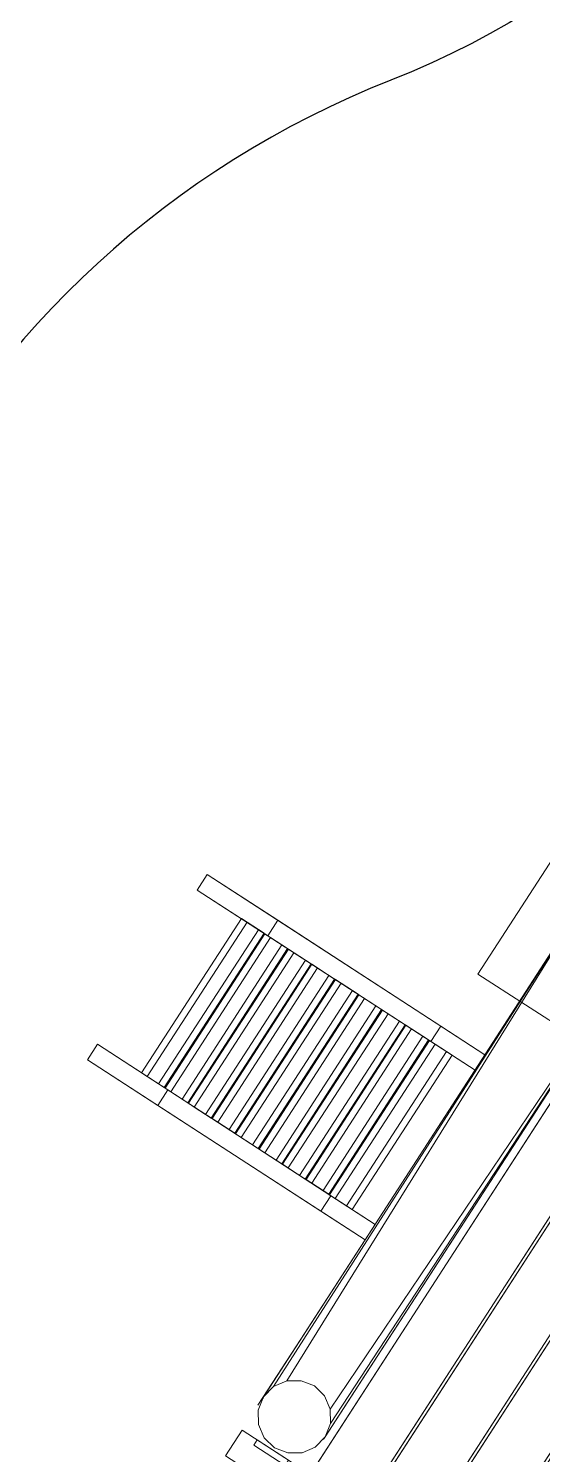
# Model space of a CAD drawing. Header units: inches. Extents: x -1 to 125, y -2 to 87.
# Drawn here: x 62.414 to 63.22, y 37.264 to 39.497 of the extents above; entities that cross this region are included whole.
import ezdxf

# ---------------------------------------------------------------- set-up
doc = ezdxf.new("R2010")
doc.units = ezdxf.units.IN
doc.header["$MEASUREMENT"] = 0
doc.layers.add('01 juegos infantiles', color=32, linetype='Continuous', lineweight=5)
doc.layers.add('Standard', color=7, linetype='Continuous', lineweight=0)

# ---------------------------------------------------------------- blocks, each defined once
blk = doc.blocks.new('A$C56F7531D')
at = {"layer": '01 juegos infantiles', "color": 1, "linetype": 'Continuous'}
for p, q in [((0.441, 0.8488, 1.023), (0.441, 2.1927, 1.023)), ((1.6535, 0.8488, 1.023), (0.441, 0.8488, 1.023))]:
    blk.add_line(p, q, dxfattribs=at)
at = {"layer": '01 juegos infantiles', "color": 1}
blk.add_line((0.5188, 0.2589, -1.7353), (0.5187, 0.0943, -1.7353), dxfattribs=at)
at = {"layer": '01 juegos infantiles', "color": 32, "linetype": 'ByBlock'}
for points in [[(0.6465, 0.0015, -2.1974), (0.7425, 0.0015, -2.1974), (0.7425, 2.094, -2.1974), (0.6465, 2.094, -2.1974)], [(0.6465, 2.094, -2.1571), (0.6465, 0.0015, -2.1571), (0.6465, 0.0015, -2.1974), (0.6465, 2.094, -2.1974)], [(0.6465, 0.0015, -2.1571), (0.6465, 2.094, -2.1571), (0.7425, 2.094, -2.1571), (0.7425, 0.0015, -2.1571)], [(0.7425, 0.0015, -2.1974), (0.7425, 0.0015, -2.1571), (0.7425, 2.094, -2.1571), (0.7425, 2.094, -2.1974)], [(0.7473, 0.0015, -2.1974), (0.8433, 0.0015, -2.1974), (0.8433, 2.094, -2.1974), (0.7473, 2.094, -2.1974)], [(0.7473, 2.094, -2.1571), (0.7473, 0.0015, -2.1571), (0.7473, 0.0015, -2.1974), (0.7473, 2.094, -2.1974)], [(0.7473, 0.0015, -2.1571), (0.7473, 2.094, -2.1571), (0.8433, 2.094, -2.1571), (0.8433, 0.0015, -2.1571)], [(0.8433, 0.0015, -2.1974), (0.8433, 0.0015, -2.1571), (0.8433, 2.094, -2.1571), (0.8433, 2.094, -2.1974)], [(0.8481, 0.0015, -2.1974), (0.9441, 0.0015, -2.1974), (0.9441, 2.094, -2.1974), (0.8481, 2.094, -2.1974)], [(0.8481, 2.094, -2.1571), (0.8481, 0.0015, -2.1571), (0.8481, 0.0015, -2.1974), (0.8481, 2.094, -2.1974)], [(0.8481, 0.0015, -2.1571), (0.8481, 2.094, -2.1571), (0.9441, 2.094, -2.1571), (0.9441, 0.0015, -2.1571)], [(0.9441, 0.0015, -2.1974), (0.9441, 0.0015, -2.1571), (0.9441, 2.094, -2.1571), (0.9441, 2.094, -2.1974)], [(0.9489, 0.0015, -2.1974), (1.0449, 0.0015, -2.1974), (1.0449, 2.094, -2.1974), (0.9489, 2.094, -2.1974)], [(0.9489, 2.094, -2.1571), (0.9489, 0.0015, -2.1571), (0.9489, 0.0015, -2.1974), (0.9489, 2.094, -2.1974)], [(0.9489, 0.0015, -2.1571), (0.9489, 2.094, -2.1571), (1.0449, 2.094, -2.1571), (1.0449, 0.0015, -2.1571)], [(1.0449, 0.0015, -2.1974), (1.0449, 0.0015, -2.1571), (1.0449, 2.094, -2.1571), (1.0449, 2.094, -2.1974)], [(1.0497, 0.0015, -2.1974), (1.1457, 0.0015, -2.1974), (1.1457, 2.094, -2.1974), (1.0497, 2.094, -2.1974)], [(1.0497, 2.094, -2.1571), (1.0497, 0.0015, -2.1571), (1.0497, 0.0015, -2.1974), (1.0497, 2.094, -2.1974)], [(1.0497, 0.0015, -2.1571), (1.0497, 2.094, -2.1571), (1.1457, 2.094, -2.1571), (1.1457, 0.0015, -2.1571)], [(0.6465, 0.0005, -1.2375), (0.7425, 0.0005, -1.2375), (0.7425, 1.1524, -1.2375), (0.6465, 1.1524, -1.2375)], [(0.6465, 1.1524, -1.2375), (0.6465, 1.1524, -1.1972), (0.6465, 0.0005, -1.1972), (0.6465, 0.0005, -1.2375)], [(0.6465, 0.0005, -1.1972), (0.6465, 1.1524, -1.1972), (0.7425, 1.1524, -1.1972), (0.7425, 0.0005, -1.1972)], [(0.7425, 0.0005, -1.2375), (0.7425, 0.0005, -1.1972), (0.7425, 1.1524, -1.1972), (0.7425, 1.1524, -1.2375)], [(0.7473, 0.0005, -1.2375), (0.8433, 0.0005, -1.2375), (0.8433, 1.1524, -1.2375), (0.7473, 1.1524, -1.2375)], [(0.7473, 1.1524, -1.2375), (0.7473, 1.1524, -1.1972), (0.7473, 0.0005, -1.1972), (0.7473, 0.0005, -1.2375)], [(0.7473, 0.0005, -1.1972), (0.7473, 1.1524, -1.1972), (0.8433, 1.1524, -1.1972), (0.8433, 0.0005, -1.1972)], [(0.8433, 0.0005, -1.2375), (0.8433, 0.0005, -1.1972), (0.8433, 1.1524, -1.1972), (0.8433, 1.1524, -1.2375)], [(0.8481, 0.0005, -1.2375), (0.9441, 0.0005, -1.2375), (0.9441, 1.1524, -1.2375), (0.8481, 1.1524, -1.2375)], [(0.8481, 1.1524, -1.2375), (0.8481, 1.1524, -1.1972), (0.8481, 0.0005, -1.1972), (0.8481, 0.0005, -1.2375)], [(0.8481, 0.0005, -1.1972), (0.8481, 1.1524, -1.1972), (0.9441, 1.1524, -1.1972), (0.9441, 0.0005, -1.1972)], [(0.9441, 0.0005, -1.2375), (0.9441, 0.0005, -1.1972), (0.9441, 1.1524, -1.1972), (0.9441, 1.1524, -1.2375)], [(0.9489, 0.0005, -1.2375), (1.0449, 0.0005, -1.2375), (1.0449, 1.1524, -1.2375), (0.9489, 1.1524, -1.2375)], [(0.9489, 1.1524, -1.2375), (0.9489, 1.1524, -1.1972), (0.9489, 0.0005, -1.1972), (0.9489, 0.0005, -1.2375)], [(0.9489, 0.0005, -1.1972), (0.9489, 1.1524, -1.1972), (1.0449, 1.1524, -1.1972), (1.0449, 0.0005, -1.1972)], [(1.0449, 0.0005, -1.2375), (1.0449, 0.0005, -1.1972), (1.0449, 1.1524, -1.1972), (1.0449, 1.1524, -1.2375)], [(1.0497, 0.0005, -1.2375), (1.1457, 0.0005, -1.2375), (1.1457, 1.1524, -1.2375), (1.0497, 1.1524, -1.2375)], [(1.0497, 1.1524, -1.2375), (1.0497, 1.1524, -1.1972), (1.0497, 0.0005, -1.1972), (1.0497, 0.0005, -1.2375)], [(1.0497, 0.0005, -1.1972), (1.0497, 1.1524, -1.1972), (1.1457, 1.1524, -1.1972), (1.1457, 0.0005, -1.1972)], [(0.5545, 0.1632, -1.2375), (0.5358, 0.1507, -1.2375), (0.5358, 0.1507, -1.1972), (0.5545, 0.1632, -1.1972)], [(0.5765, 0.1676, -1.2375), (0.5545, 0.1632, -1.2375), (0.5545, 0.1632, -1.1972), (0.5765, 0.1676, -1.1972)], [(0.5985, 0.1632, -1.2375), (0.5765, 0.1676, -1.2375), (0.5765, 0.1676, -1.1972), (0.5985, 0.1632, -1.1972)], [(0.6172, 0.1507, -1.2375), (0.5985, 0.1632, -1.2375), (0.5985, 0.1632, -1.1972), (0.6172, 0.1507, -1.1972)], [(0.5358, 0.1507, -1.2375), (0.5233, 0.132, -1.2375), (0.5233, 0.132, -1.1972), (0.5358, 0.1507, -1.1972)], [(0.6297, 0.132, -1.2375), (0.6172, 0.1507, -1.2375), (0.6172, 0.1507, -1.1972), (0.6297, 0.132, -1.1972)], [(0.5233, 0.132, -1.2375), (0.5189, 0.11, -1.2375), (0.5189, 0.11, -1.1972), (0.5233, 0.132, -1.1972)], [(0.6341, 0.11, -1.2375), (0.6297, 0.132, -1.2375), (0.6297, 0.132, -1.1972), (0.6341, 0.11, -1.1972)], [(0.5189, 0.1061, -1.2375), (0.5193, 0.108, -1.2375), (0.5189, 0.11, -1.2375)], [(0.5189, 0.1061, -1.1972), (0.5189, 0.11, -1.1972), (0.5193, 0.108, -1.1972)], [(0.5189, 0.11, -1.2375), (0.5193, 0.108, -1.2375), (0.5193, 0.108, -1.1972), (0.5189, 0.11, -1.1972)], [(0.5189, 0.1061, -1.1972), (0.5193, 0.108, -1.1972), (0.5193, 0.108, -1.2375), (0.5189, 0.1061, -1.2375)], [(0.6341, 0.1056, -1.2375), (0.6341, 0.11, -1.2375), (0.6336, 0.1075, -1.2375), (0.634, 0.1056, -1.2375)], [(0.634, 0.1056, -1.1972), (0.6336, 0.1075, -1.1972), (0.6341, 0.11, -1.1972), (0.6341, 0.1056, -1.1972)], [(0.6341, 0.11, -1.1972), (0.6336, 0.1075, -1.1972), (0.6336, 0.1075, -1.2375), (0.6341, 0.11, -1.2375)], [(0.634, 0.1056, -1.2375), (0.6336, 0.1075, -1.2375), (0.6336, 0.1075, -1.1972), (0.634, 0.1056, -1.1972)], [(0.634, 0.1056, -1.1972), (0.6341, 0.1056, -1.1972), (0.6341, 0.1056, -1.2375), (0.634, 0.1056, -1.2375)], [(0.5193, 0, -2.2934), (1.5752, 0, -2.2934), (1.5752, 0.048, -2.2934), (0.5193, 0.048, -2.2934)], [(1.5752, 0.048, -2.2934), (1.5752, 0.048, -2.1974), (0.5193, 0.048, -2.1974), (0.5193, 0.048, -2.2934)], [(0.5193, 0.048, -2.2934), (0.5193, 0.048, -2.1974), (0.5193, 0, -2.1974), (0.5193, 0, -2.2934)], [(0.5193, 0, -2.1974), (0.5193, 0.048, -2.1974), (1.5752, 0.048, -2.1974), (1.5752, 0, -2.1974)], [(0.5193, 0, -1.3335), (1.5752, 0, -1.3335), (1.5752, 0.048, -1.3335), (0.5193, 0.048, -1.3335)], [(1.5752, 0.048, -1.3335), (1.5752, 0.048, -1.2375), (0.5193, 0.048, -1.2375), (0.5193, 0.048, -1.3335)], [(0.5193, 0.048, -1.3335), (0.5193, 0.048, -1.2375), (0.5193, 0, -1.2375), (0.5193, 0, -1.3335)], [(0.5193, 0, -1.2375), (0.5193, 0.048, -1.2375), (1.5752, 0.048, -1.2375), (1.5752, 0, -1.2375)]]:
    blk.add_3dface(points, dxfattribs=at)
at = {"layer": '01 juegos infantiles', "color": 1, "linetype": 'ByBlock'}
for points, invisible_edges in [([(0.5189, 0.11, -2.1571), (0.6341, 1.0472, -2.1571), (0.5233, 0.132, -2.1571)], 3), ([(0.5232, 1.0252, -2.1974), (0.5189, 1.0467, -2.1974), (0.6341, 0.11, -2.1974)], 14), ([(0.6341, 0.11, -2.1974), (0.5189, 1.0467, -2.1974), (0.6297, 0.132, -2.1974)], 3), ([(0.6297, 0.132, -2.1974), (0.5189, 1.0467, -2.1974), (0.6172, 0.1507, -2.1974)], 3), ([(0.6172, 0.1507, -2.1974), (0.5189, 1.0467, -2.1974), (0.5985, 0.1632, -2.1974)], 3), ([(0.5985, 0.1632, -2.1974), (0.5189, 1.0467, -2.1974), (0.5765, 0.1676, -2.1974)], 3), ([(0.5765, 0.1676, -2.1974), (0.5189, 1.0467, -2.1974), (0.5545, 0.1632, -2.1974)], 3), ([(0.5545, 0.1632, -2.1974), (0.5189, 1.0467, -2.1974), (0.5358, 0.1507, -2.1974)], 3), ([(0.5189, 1.0467, -2.1974), (0.5233, 0.132, -2.1974), (0.5189, 0.11, -2.1974)], 1), ([(0.5233, 0.132, -2.1974), (0.5189, 1.0467, -2.1974), (0.5358, 0.1507, -2.1974)], 3), ([(0.5189, 1.0467, -2.1571), (0.5232, 1.0252, -2.1571), (0.5189, 0.11, -2.1571)], 2), ([(0.5233, 0.132, -2.1571), (0.6341, 1.0472, -2.1571), (0.5358, 0.1507, -2.1571)], 3), ([(0.5358, 0.1507, -2.1571), (0.6341, 1.0472, -2.1571), (0.5545, 0.1632, -2.1571)], 3), ([(0.5545, 0.1632, -2.1571), (0.6341, 1.0472, -2.1571), (0.5765, 0.1676, -2.1571)], 3), ([(0.5765, 0.1676, -2.1571), (0.6341, 1.0472, -2.1571), (0.5985, 0.1632, -2.1571)], 3), ([(0.5985, 0.1632, -2.1571), (0.6341, 1.0472, -2.1571), (0.6172, 0.1507, -2.1571)], 3), ([(0.6297, 0.132, -2.1571), (0.6341, 1.0472, -2.1571), (0.6172, 0.1507, -2.1571)], 3), ([(0.6341, 1.0472, -2.1974), (0.6296, 1.0252, -2.1974), (0.6341, 0.11, -2.1974)], 3), ([(0.6341, 1.0472, -2.1571), (0.6297, 0.132, -2.1571), (0.6341, 0.11, -2.1571)], 1), ([(0.5232, 1.0252, -2.1571), (0.5357, 1.0065, -2.1571), (0.5189, 0.11, -2.1571)], 14), ([(0.6171, 1.0065, -2.1571), (0.6296, 1.0252, -2.1571), (0.5189, 0.11, -2.1571)], 14), ([(0.5357, 1.0065, -2.1571), (0.5544, 0.994, -2.1571), (0.5189, 0.11, -2.1571)], 14), ([(0.5984, 0.994, -2.1571), (0.6171, 1.0065, -2.1571), (0.5189, 0.11, -2.1571)], 14), ([(0.5357, 1.0065, -2.1974), (0.5232, 1.0252, -2.1974), (0.6341, 0.11, -2.1974)], 14), ([(0.5544, 0.994, -2.1974), (0.5357, 1.0065, -2.1974), (0.6341, 0.11, -2.1974)], 14), ([(0.6171, 1.0065, -2.1974), (0.5984, 0.994, -2.1974), (0.6341, 0.11, -2.1974)], 14), ([(0.6296, 1.0252, -2.1974), (0.6171, 1.0065, -2.1974), (0.6341, 0.11, -2.1974)], 14), ([(0.5544, 0.994, -2.1571), (0.5764, 0.9896, -2.1571), (0.5189, 0.11, -2.1571)], 14), ([(0.5764, 0.9896, -2.1571), (0.5984, 0.994, -2.1571), (0.5189, 0.11, -2.1571)], 14), ([(0.5764, 0.9896, -2.1974), (0.5544, 0.994, -2.1974), (0.6341, 0.11, -2.1974)], 14), ([(0.5984, 0.994, -2.1974), (0.5764, 0.9896, -2.1974), (0.6341, 0.11, -2.1974)], 14)]:
    blk.add_3dface(points, dxfattribs=dict(at, invisible_edges=invisible_edges))
for points in [[(0.5189, 0.107, -2.1571), (0.5189, 0.107, -2.1974), (0.5189, 1.0467, -2.1974), (0.5189, 1.0467, -2.1571)], [(0.6341, 0.1065, -2.1571), (0.6341, 1.0472, -2.1571), (0.6341, 1.0472, -2.1974), (0.6341, 0.1065, -2.1974)], [(0.5545, 0.1632, -2.1974), (0.5358, 0.1507, -2.1974), (0.5358, 0.1507, -2.1571), (0.5545, 0.1632, -2.1571)], [(0.5765, 0.1676, -2.1974), (0.5545, 0.1632, -2.1974), (0.5545, 0.1632, -2.1571), (0.5765, 0.1676, -2.1571)], [(0.5985, 0.1632, -2.1974), (0.5765, 0.1676, -2.1974), (0.5765, 0.1676, -2.1571), (0.5985, 0.1632, -2.1571)], [(0.6172, 0.1507, -2.1974), (0.5985, 0.1632, -2.1974), (0.5985, 0.1632, -2.1571), (0.6172, 0.1507, -2.1571)], [(0.5358, 0.1507, -2.1974), (0.5233, 0.132, -2.1974), (0.5233, 0.132, -2.1571), (0.5358, 0.1507, -2.1571)], [(0.6297, 0.132, -2.1974), (0.6172, 0.1507, -2.1974), (0.6172, 0.1507, -2.1571), (0.6297, 0.132, -2.1571)], [(0.5233, 0.132, -2.1974), (0.5189, 0.11, -2.1974), (0.5189, 0.11, -2.1571), (0.5233, 0.132, -2.1571)], [(0.6341, 0.11, -2.1974), (0.6297, 0.132, -2.1974), (0.6297, 0.132, -2.1571), (0.6341, 0.11, -2.1571)], [(0.5189, 0.107, -2.1974), (0.5192, 0.1085, -2.1974), (0.5189, 0.11, -2.1974)], [(0.5189, 0.107, -2.1571), (0.5189, 0.11, -2.1571), (0.5192, 0.1085, -2.1571)], [(0.5189, 0.11, -2.1974), (0.5192, 0.1085, -2.1974), (0.5192, 0.1085, -2.1571), (0.5189, 0.11, -2.1571)], [(0.5189, 0.107, -2.1571), (0.5192, 0.1085, -2.1571), (0.5192, 0.1085, -2.1974), (0.5189, 0.107, -2.1974)], [(0.6341, 0.1065, -2.1974), (0.6341, 0.11, -2.1974), (0.6337, 0.108, -2.1974), (0.634, 0.1065, -2.1974)], [(0.634, 0.1065, -2.1571), (0.6337, 0.108, -2.1571), (0.6341, 0.11, -2.1571), (0.6341, 0.1065, -2.1571)], [(0.6341, 0.11, -2.1571), (0.6337, 0.108, -2.1571), (0.6337, 0.108, -2.1974), (0.6341, 0.11, -2.1974)], [(0.634, 0.1065, -2.1974), (0.6337, 0.108, -2.1974), (0.6337, 0.108, -2.1571), (0.634, 0.1065, -2.1571)], [(0.6341, 0.1065, -2.1974), (0.634, 0.1065, -2.1974), (0.634, 0.1065, -2.1571), (0.6341, 0.1065, -2.1571)]]:
    blk.add_3dface(points, dxfattribs=at)
at = {"layer": '01 juegos infantiles', "color": 32, "linetype": 'ByBlock'}
for points, invisible_edges in [([(0.5189, 0.11, -1.1972), (0.6341, 1.0463, -1.1972), (0.5233, 0.132, -1.1972)], 3), ([(0.5232, 1.0242, -1.2375), (0.5189, 1.0458, -1.2375), (0.6341, 0.11, -1.2375)], 14), ([(0.6341, 0.11, -1.2375), (0.5189, 1.0458, -1.2375), (0.6297, 0.132, -1.2375)], 3), ([(0.6297, 0.132, -1.2375), (0.5189, 1.0458, -1.2375), (0.6172, 0.1507, -1.2375)], 3), ([(0.6172, 0.1507, -1.2375), (0.5189, 1.0458, -1.2375), (0.5985, 0.1632, -1.2375)], 3), ([(0.5985, 0.1632, -1.2375), (0.5189, 1.0458, -1.2375), (0.5765, 0.1676, -1.2375)], 3), ([(0.5765, 0.1676, -1.2375), (0.5189, 1.0458, -1.2375), (0.5545, 0.1632, -1.2375)], 3), ([(0.5545, 0.1632, -1.2375), (0.5189, 1.0458, -1.2375), (0.5358, 0.1507, -1.2375)], 3), ([(0.5189, 0.11, -1.2375), (0.5233, 0.132, -1.2375), (0.5189, 1.0458, -1.2375)], 12), ([(0.5358, 0.1507, -1.2375), (0.5189, 1.0458, -1.2375), (0.5233, 0.132, -1.2375)], 14), ([(0.5189, 1.0458, -1.2375), (0.5189, 1.0458, -1.1972), (0.5189, 0.11, -1.2375)], 2), ([(0.5189, 1.0458, -1.1972), (0.5232, 1.0242, -1.1972), (0.5189, 0.11, -1.1972)], 2), ([(0.5233, 0.132, -1.1972), (0.6341, 1.0463, -1.1972), (0.5358, 0.1507, -1.1972)], 3), ([(0.5358, 0.1507, -1.1972), (0.6341, 1.0463, -1.1972), (0.5545, 0.1632, -1.1972)], 3), ([(0.5545, 0.1632, -1.1972), (0.6341, 1.0463, -1.1972), (0.5765, 0.1676, -1.1972)], 3), ([(0.5765, 0.1676, -1.1972), (0.6341, 1.0463, -1.1972), (0.5985, 0.1632, -1.1972)], 3), ([(0.5985, 0.1632, -1.1972), (0.6341, 1.0463, -1.1972), (0.6172, 0.1507, -1.1972)], 3), ([(0.6172, 0.1507, -1.1972), (0.6341, 1.0463, -1.1972), (0.6297, 0.132, -1.1972)], 14), ([(0.6341, 1.0463, -1.2375), (0.6296, 1.0242, -1.2375), (0.6341, 0.11, -1.2375)], 3), ([(0.6341, 0.11, -1.1972), (0.6297, 0.132, -1.1972), (0.6341, 1.0463, -1.1972)], 12), ([(0.6341, 1.0463, -1.2375), (0.6341, 0.11, -1.2375), (0.6341, 1.0463, -1.1972)], 2), ([(0.6341, 0.1056, -1.2375), (0.6341, 0.1056, -1.1972), (0.6341, 1.0463, -1.1972)], 14), ([(0.6341, 1.0463, -1.1972), (0.6341, 0.11, -1.2375), (0.6341, 0.1056, -1.2375)], 13), ([(0.5232, 1.0242, -1.1972), (0.5357, 1.0056, -1.1972), (0.5189, 0.11, -1.1972)], 14), ([(0.6171, 1.0056, -1.1972), (0.6296, 1.0242, -1.1972), (0.5189, 0.11, -1.1972)], 14), ([(0.5357, 1.0056, -1.1972), (0.5544, 0.9931, -1.1972), (0.5189, 0.11, -1.1972)], 14), ([(0.5984, 0.9931, -1.1972), (0.6171, 1.0056, -1.1972), (0.5189, 0.11, -1.1972)], 14), ([(0.5357, 1.0056, -1.2375), (0.5232, 1.0242, -1.2375), (0.6341, 0.11, -1.2375)], 14), ([(0.5544, 0.9931, -1.2375), (0.5357, 1.0056, -1.2375), (0.6341, 0.11, -1.2375)], 14), ([(0.6171, 1.0056, -1.2375), (0.5984, 0.9931, -1.2375), (0.6341, 0.11, -1.2375)], 14), ([(0.6296, 1.0242, -1.2375), (0.6171, 1.0056, -1.2375), (0.6341, 0.11, -1.2375)], 14), ([(0.5544, 0.9931, -1.1972), (0.5764, 0.9887, -1.1972), (0.5189, 0.11, -1.1972)], 14), ([(0.5764, 0.9887, -1.1972), (0.5984, 0.9931, -1.1972), (0.5189, 0.11, -1.1972)], 14), ([(0.5764, 0.9887, -1.2375), (0.5544, 0.9931, -1.2375), (0.6341, 0.11, -1.2375)], 14), ([(0.5984, 0.9931, -1.2375), (0.5764, 0.9887, -1.2375), (0.6341, 0.11, -1.2375)], 14), ([(0.5189, 0.1061, -1.1972), (0.5189, 0.1061, -1.2375), (0.5189, 0.11, -1.2375)], 12)]:
    blk.add_3dface(points, dxfattribs=dict(at, invisible_edges=invisible_edges))
at = {"layer": '01 juegos infantiles', "color": 22, "linetype": 'ByBlock'}
for points in [[(0.4363, 0.7199, -1.1972), (0, 0.7199, -2.3971), (0, 0.7487, -2.3971), (0.4363, 0.7487, -1.1972)], [(0.1316, 0.7199, -2.3971), (0.1316, 0.7487, -2.3971), (0, 0.7487, -2.3971), (0, 0.7199, -2.3971)], [(0.5189, 0.7487, -1.3353), (0.1316, 0.7487, -2.3971), (0.1316, 0.7199, -2.3971), (0.5189, 0.7199, -1.3353)], [(0.5189, 0.7487, -1.1972), (0.5189, 0.7199, -1.1972), (0.4363, 0.7199, -1.1972), (0.4363, 0.7487, -1.1972)], [(0.5189, 0.7487, -1.3353), (0.5189, 0.7199, -1.3353), (0.5189, 0.7199, -1.1972), (0.5189, 0.7487, -1.1972)], [(0.0825, 0.432, -2.3049), (0.1143, 0.432, -2.3145), (0.1143, 0.7199, -2.3145), (0.0825, 0.7199, -2.3049)], [(0.1143, 0.7199, -2.3145), (0.1248, 0.7199, -2.2855), (0.093, 0.7199, -2.2759), (0.0825, 0.7199, -2.3049)], [(0.0825, 0.7199, -2.3049), (0.093, 0.7199, -2.2759), (0.093, 0.432, -2.2759), (0.0825, 0.432, -2.3049)], [(0.093, 0.432, -2.2759), (0.093, 0.7199, -2.2759), (0.1248, 0.7199, -2.2855), (0.1249, 0.432, -2.2855)], [(0.1143, 0.432, -2.3145), (0.1249, 0.432, -2.2855), (0.1248, 0.7199, -2.2855), (0.1143, 0.7199, -2.3145)], [(0.1264, 0.432, -2.184), (0.1583, 0.432, -2.1936), (0.1582, 0.7199, -2.1936), (0.1264, 0.7199, -2.184)], [(0.1582, 0.7199, -2.1936), (0.1687, 0.7199, -2.1646), (0.1369, 0.7199, -2.155), (0.1264, 0.7199, -2.184)], [(0.1264, 0.7199, -2.184), (0.1369, 0.7199, -2.155), (0.137, 0.432, -2.155), (0.1264, 0.432, -2.184)], [(0.137, 0.432, -2.155), (0.1369, 0.7199, -2.155), (0.1687, 0.7199, -2.1646), (0.1688, 0.432, -2.1646)], [(0.1583, 0.432, -2.1936), (0.1688, 0.432, -2.1646), (0.1687, 0.7199, -2.1646), (0.1582, 0.7199, -2.1936)], [(0.1702, 0.432, -2.0631), (0.202, 0.432, -2.0727), (0.202, 0.7199, -2.0727), (0.1702, 0.7199, -2.0631)], [(0.202, 0.7199, -2.0727), (0.2125, 0.7199, -2.0437), (0.1807, 0.7199, -2.0341), (0.1702, 0.7199, -2.0631)], [(0.1702, 0.7199, -2.0631), (0.1807, 0.7199, -2.0341), (0.1808, 0.432, -2.0341), (0.1702, 0.432, -2.0631)], [(0.1808, 0.432, -2.0341), (0.1807, 0.7199, -2.0341), (0.2125, 0.7199, -2.0437), (0.2126, 0.432, -2.0437)], [(0.202, 0.432, -2.0727), (0.2126, 0.432, -2.0437), (0.2125, 0.7199, -2.0437), (0.202, 0.7199, -2.0727)], [(0.2142, 0.432, -1.9422), (0.246, 0.432, -1.9518), (0.246, 0.7199, -1.9518), (0.2141, 0.7199, -1.9422)], [(0.246, 0.7199, -1.9518), (0.2565, 0.7199, -1.9228), (0.2247, 0.7199, -1.9132), (0.2141, 0.7199, -1.9422)], [(0.2141, 0.7199, -1.9422), (0.2247, 0.7199, -1.9132), (0.2247, 0.432, -1.9132), (0.2142, 0.432, -1.9422)], [(0.2247, 0.432, -1.9132), (0.2247, 0.7199, -1.9132), (0.2565, 0.7199, -1.9228), (0.2565, 0.432, -1.9228)], [(0.246, 0.432, -1.9518), (0.2565, 0.432, -1.9228), (0.2565, 0.7199, -1.9228), (0.246, 0.7199, -1.9518)], [(0.2581, 0.432, -1.8213), (0.2899, 0.432, -1.8309), (0.2899, 0.7199, -1.8309), (0.2581, 0.7199, -1.8213)], [(0.2899, 0.7199, -1.8309), (0.3004, 0.7199, -1.8019), (0.2686, 0.7199, -1.7923), (0.2581, 0.7199, -1.8213)], [(0.2581, 0.7199, -1.8213), (0.2686, 0.7199, -1.7923), (0.2686, 0.432, -1.7923), (0.2581, 0.432, -1.8213)], [(0.2686, 0.432, -1.7923), (0.2686, 0.7199, -1.7923), (0.3004, 0.7199, -1.8019), (0.3005, 0.432, -1.8019)], [(0.2899, 0.432, -1.8309), (0.3005, 0.432, -1.8019), (0.3004, 0.7199, -1.8019), (0.2899, 0.7199, -1.8309)], [(0.302, 0.432, -1.7004), (0.3338, 0.432, -1.71), (0.3338, 0.7199, -1.71), (0.3019, 0.7199, -1.7004)], [(0.3338, 0.7199, -1.71), (0.3443, 0.7199, -1.681), (0.3125, 0.7199, -1.6714), (0.3019, 0.7199, -1.7004)], [(0.3019, 0.7199, -1.7004), (0.3125, 0.7199, -1.6714), (0.3125, 0.432, -1.6714), (0.302, 0.432, -1.7004)], [(0.3125, 0.432, -1.6714), (0.3125, 0.7199, -1.6714), (0.3443, 0.7199, -1.681), (0.3443, 0.432, -1.681)], [(0.3338, 0.432, -1.71), (0.3443, 0.432, -1.681), (0.3443, 0.7199, -1.681), (0.3338, 0.7199, -1.71)], [(0.3459, 0.432, -1.5795), (0.3777, 0.432, -1.5891), (0.3777, 0.7199, -1.5891), (0.3459, 0.7199, -1.5795)], [(0.3777, 0.7199, -1.5891), (0.3882, 0.7199, -1.5601), (0.3564, 0.7199, -1.5505), (0.3459, 0.7199, -1.5795)], [(0.3459, 0.7199, -1.5795), (0.3564, 0.7199, -1.5505), (0.3564, 0.432, -1.5505), (0.3459, 0.432, -1.5795)], [(0.3564, 0.432, -1.5505), (0.3564, 0.7199, -1.5505), (0.3882, 0.7199, -1.5601), (0.3883, 0.432, -1.5601)], [(0.3777, 0.432, -1.5891), (0.3883, 0.432, -1.5601), (0.3882, 0.7199, -1.5601), (0.3777, 0.7199, -1.5891)], [(0.3898, 0.432, -1.4586), (0.4216, 0.432, -1.4682), (0.4216, 0.7199, -1.4682), (0.3897, 0.7199, -1.4586)], [(0.4216, 0.7199, -1.4682), (0.4321, 0.7199, -1.4391), (0.4003, 0.7199, -1.4295), (0.3897, 0.7199, -1.4586)], [(0.3897, 0.7199, -1.4586), (0.4003, 0.7199, -1.4295), (0.4003, 0.432, -1.4296), (0.3898, 0.432, -1.4586)], [(0.4003, 0.432, -1.4296), (0.4003, 0.7199, -1.4295), (0.4321, 0.7199, -1.4391), (0.4321, 0.432, -1.4392)], [(0.4216, 0.432, -1.4682), (0.4321, 0.432, -1.4392), (0.4321, 0.7199, -1.4391), (0.4216, 0.7199, -1.4682)], [(0.4337, 0.432, -1.3377), (0.4655, 0.432, -1.3473), (0.4655, 0.7199, -1.3473), (0.4337, 0.7199, -1.3377)], [(0.4655, 0.7199, -1.3473), (0.476, 0.7199, -1.3182), (0.4442, 0.7199, -1.3086), (0.4337, 0.7199, -1.3377)], [(0.4337, 0.7199, -1.3377), (0.4442, 0.7199, -1.3086), (0.4442, 0.432, -1.3086), (0.4337, 0.432, -1.3377)], [(0.4442, 0.432, -1.3086), (0.4442, 0.7199, -1.3086), (0.476, 0.7199, -1.3182), (0.4761, 0.432, -1.3183)], [(0.4655, 0.432, -1.3473), (0.4761, 0.432, -1.3183), (0.476, 0.7199, -1.3182), (0.4655, 0.7199, -1.3473)], [(0.4363, 0.4032, -1.1972), (0, 0.4032, -2.3971), (0, 0.4319, -2.3971), (0.4363, 0.4319, -1.1972)], [(0.1316, 0.4032, -2.3971), (0.1316, 0.4319, -2.3971), (0, 0.4319, -2.3971), (0, 0.4032, -2.3971)], [(0.0825, 0.432, -2.3049), (0.093, 0.432, -2.2759), (0.1249, 0.432, -2.2855), (0.1143, 0.432, -2.3145)], [(0.1264, 0.432, -2.184), (0.137, 0.432, -2.155), (0.1688, 0.432, -2.1646), (0.1583, 0.432, -2.1936)], [(0.5189, 0.4319, -1.3353), (0.1316, 0.4319, -2.3971), (0.1316, 0.4032, -2.3971), (0.5189, 0.4032, -1.3353)], [(0.1702, 0.432, -2.0631), (0.1808, 0.432, -2.0341), (0.2126, 0.432, -2.0437), (0.202, 0.432, -2.0727)], [(0.2142, 0.432, -1.9422), (0.2247, 0.432, -1.9132), (0.2565, 0.432, -1.9228), (0.246, 0.432, -1.9518)], [(0.2581, 0.432, -1.8213), (0.2686, 0.432, -1.7923), (0.3005, 0.432, -1.8019), (0.2899, 0.432, -1.8309)], [(0.302, 0.432, -1.7004), (0.3125, 0.432, -1.6714), (0.3443, 0.432, -1.681), (0.3338, 0.432, -1.71)], [(0.3459, 0.432, -1.5795), (0.3564, 0.432, -1.5505), (0.3883, 0.432, -1.5601), (0.3777, 0.432, -1.5891)], [(0.3898, 0.432, -1.4586), (0.4003, 0.432, -1.4296), (0.4321, 0.432, -1.4392), (0.4216, 0.432, -1.4682)], [(0.4337, 0.432, -1.3377), (0.4442, 0.432, -1.3086), (0.4761, 0.432, -1.3183), (0.4655, 0.432, -1.3473)], [(0.5189, 0.4319, -1.1972), (0.5189, 0.4032, -1.1972), (0.4363, 0.4032, -1.1972), (0.4363, 0.4319, -1.1972)], [(0.5189, 0.4319, -1.3353), (0.5189, 0.4032, -1.3353), (0.5189, 0.4032, -1.1972), (0.5189, 0.4319, -1.1972)], [(0.5545, 0.1632, -2.3971), (0.5545, 0.1632, -0.5264), (0.5358, 0.1507, -0.5264), (0.5358, 0.1507, -2.3971)], [(0.5765, 0.1676, -2.3971), (0.5765, 0.1676, -0.5264), (0.5545, 0.1632, -0.5264), (0.5545, 0.1632, -2.3971)], [(0.5985, 0.1632, -2.3971), (0.5985, 0.1632, -0.5264), (0.5765, 0.1676, -0.5264), (0.5765, 0.1676, -2.3971)], [(0.6172, 0.1507, -2.3971), (0.6172, 0.1507, -0.5264), (0.5985, 0.1632, -0.5264), (0.5985, 0.1632, -2.3971)], [(0.5358, 0.1507, -2.3971), (0.5358, 0.1507, -0.5264), (0.5233, 0.132, -0.5264), (0.5233, 0.132, -2.3971)], [(0.6297, 0.132, -2.3971), (0.6297, 0.132, -0.5264), (0.6172, 0.1507, -0.5264), (0.6172, 0.1507, -2.3971)], [(0.5233, 0.132, -2.3971), (0.5233, 0.132, -0.5264), (0.5189, 0.11, -0.5264), (0.5189, 0.11, -2.3971)], [(0.6341, 0.11, -2.3971), (0.6341, 0.11, -0.5264), (0.6297, 0.132, -0.5264), (0.6297, 0.132, -2.3971)], [(0.5189, 0.11, -2.3971), (0.5189, 0.11, -0.5264), (0.5233, 0.088, -0.5264), (0.5233, 0.088, -2.3971)], [(0.6297, 0.088, -2.3971), (0.6297, 0.088, -0.5264), (0.6341, 0.11, -0.5264), (0.6341, 0.11, -2.3971)], [(0.5233, 0.088, -2.3971), (0.5233, 0.088, -0.5264), (0.5358, 0.0693, -0.5264), (0.5358, 0.0693, -2.3971)], [(0.5358, 0.0693, -2.3971), (0.5358, 0.0693, -0.5264), (0.5545, 0.0568, -0.5264), (0.5545, 0.0568, -2.3971)], [(0.5985, 0.0568, -2.3971), (0.5985, 0.0568, -0.5264), (0.6172, 0.0693, -0.5264), (0.6172, 0.0693, -2.3971)], [(0.6172, 0.0693, -2.3971), (0.6172, 0.0693, -0.5264), (0.6297, 0.088, -0.5264), (0.6297, 0.088, -2.3971)], [(0.5545, 0.0568, -2.3971), (0.5545, 0.0568, -0.5264), (0.5765, 0.0524, -0.5264), (0.5765, 0.0524, -2.3971)], [(0.5765, 0.0524, -2.3971), (0.5765, 0.0524, -0.5264), (0.5985, 0.0568, -0.5264), (0.5985, 0.0568, -2.3971)]]:
    blk.add_3dface(points, dxfattribs=at)
for points, invisible_edges in [([(0, 0.7487, -2.3971), (0.1316, 0.7487, -2.3971), (0.5189, 0.7487, -1.1972)], 14), ([(0.5189, 0.7487, -1.1972), (0.4363, 0.7487, -1.1972), (0, 0.7487, -2.3971)], 12), ([(0.5189, 0.7487, -1.3353), (0.5189, 0.7487, -1.1972), (0.1316, 0.7487, -2.3971)], 2), ([(0.4363, 0.7199, -1.1972), (0.5189, 0.7199, -1.1972), (0, 0.7199, -2.3971)], 2), ([(0.1316, 0.7199, -2.3971), (0, 0.7199, -2.3971), (0.5189, 0.7199, -1.1972)], 14), ([(0.5189, 0.7199, -1.1972), (0.5189, 0.7199, -1.3353), (0.1316, 0.7199, -2.3971)], 12), ([(0, 0.4319, -2.3971), (0.1316, 0.4319, -2.3971), (0.5189, 0.4319, -1.1972)], 14), ([(0.5189, 0.4319, -1.1972), (0.4363, 0.4319, -1.1972), (0, 0.4319, -2.3971)], 12), ([(0.5189, 0.4319, -1.3353), (0.5189, 0.4319, -1.1972), (0.1316, 0.4319, -2.3971)], 2), ([(0.4363, 0.4032, -1.1972), (0.5189, 0.4032, -1.1972), (0, 0.4032, -2.3971)], 2), ([(0.1316, 0.4032, -2.3971), (0, 0.4032, -2.3971), (0.5189, 0.4032, -1.1972)], 14), ([(0.5189, 0.4032, -1.1972), (0.5189, 0.4032, -1.3353), (0.1316, 0.4032, -2.3971)], 12), ([(0.5358, 0.1507, -2.3971), (0.6341, 0.11, -2.3971), (0.5545, 0.1632, -2.3971)], 3), ([(0.5545, 0.1632, -0.5264), (0.5765, 0.0524, -0.5264), (0.5358, 0.1507, -0.5264)], 3), ([(0.5545, 0.1632, -2.3971), (0.6341, 0.11, -2.3971), (0.5765, 0.1676, -2.3971)], 3), ([(0.5765, 0.1676, -0.5264), (0.5765, 0.0524, -0.5264), (0.5545, 0.1632, -0.5264)], 3), ([(0.5765, 0.1676, -2.3971), (0.6341, 0.11, -2.3971), (0.5985, 0.1632, -2.3971)], 3), ([(0.5985, 0.1632, -0.5264), (0.5765, 0.0524, -0.5264), (0.5765, 0.1676, -0.5264)], 3), ([(0.6172, 0.1507, -0.5264), (0.5765, 0.0524, -0.5264), (0.5985, 0.1632, -0.5264)], 3), ([(0.6297, 0.132, -2.3971), (0.6172, 0.1507, -2.3971), (0.5985, 0.1632, -2.3971)], 12), ([(0.5985, 0.1632, -2.3971), (0.6341, 0.11, -2.3971), (0.6297, 0.132, -2.3971)], 13), ([(0.5233, 0.132, -2.3971), (0.6341, 0.11, -2.3971), (0.5358, 0.1507, -2.3971)], 3), ([(0.5358, 0.1507, -0.5264), (0.5765, 0.0524, -0.5264), (0.5233, 0.132, -0.5264)], 3), ([(0.6297, 0.132, -0.5264), (0.5765, 0.0524, -0.5264), (0.6172, 0.1507, -0.5264)], 3), ([(0.5189, 0.11, -2.3971), (0.6341, 0.11, -2.3971), (0.5233, 0.132, -2.3971)], 3), ([(0.5233, 0.132, -0.5264), (0.5765, 0.0524, -0.5264), (0.5189, 0.11, -0.5264)], 3), ([(0.6341, 0.11, -0.5264), (0.5765, 0.0524, -0.5264), (0.6297, 0.132, -0.5264)], 3), ([(0.5233, 0.088, -2.3971), (0.6341, 0.11, -2.3971), (0.5189, 0.11, -2.3971)], 3), ([(0.5189, 0.11, -0.5264), (0.5765, 0.0524, -0.5264), (0.5233, 0.088, -0.5264)], 3), ([(0.5358, 0.0693, -2.3971), (0.6341, 0.11, -2.3971), (0.5233, 0.088, -2.3971)], 3), ([(0.5545, 0.0568, -2.3971), (0.6341, 0.11, -2.3971), (0.5358, 0.0693, -2.3971)], 3), ([(0.5765, 0.0524, -2.3971), (0.6341, 0.11, -2.3971), (0.5545, 0.0568, -2.3971)], 3), ([(0.5985, 0.0568, -2.3971), (0.6341, 0.11, -2.3971), (0.5765, 0.0524, -2.3971)], 3), ([(0.6297, 0.088, -0.5264), (0.5765, 0.0524, -0.5264), (0.6341, 0.11, -0.5264)], 3), ([(0.6297, 0.088, -2.3971), (0.6341, 0.11, -2.3971), (0.5985, 0.0568, -2.3971)], 14), ([(0.5545, 0.0568, -0.5264), (0.5358, 0.0693, -0.5264), (0.5233, 0.088, -0.5264)], 12), ([(0.5233, 0.088, -0.5264), (0.5765, 0.0524, -0.5264), (0.5545, 0.0568, -0.5264)], 13), ([(0.5985, 0.0568, -0.5264), (0.5765, 0.0524, -0.5264), (0.6297, 0.088, -0.5264)], 14), ([(0.6172, 0.0693, -2.3971), (0.6297, 0.088, -2.3971), (0.5985, 0.0568, -2.3971)], 2), ([(0.6172, 0.0693, -0.5264), (0.5985, 0.0568, -0.5264), (0.6297, 0.088, -0.5264)], 2)]:
    blk.add_3dface(points, dxfattribs=dict(at, invisible_edges=invisible_edges))
at = {"layer": '01 juegos infantiles', "color": 240, "linetype": 'ByBlock'}
for points in [[(0.5471, 0.048, -0.7054), (0.6058, 0.048, -0.6765), (0.6058, 0.0384, -0.6765), (0.5471, 0.0384, -0.7054)], [(0.5471, 0.048, -1.0181), (0.5471, 0.048, -0.7054), (0.5471, 0.0384, -0.7054), (0.5471, 0.0384, -1.0181)], [(0.6058, 0.048, -1.047), (0.5471, 0.048, -1.0181), (0.5471, 0.0384, -1.0181), (0.6058, 0.0384, -1.047)]]:
    blk.add_3dface(points, dxfattribs=at)
at = {"layer": '01 juegos infantiles', "color": 240, "linetype": 'ByBlock', "invisible_edges": 3}
for points in [[(0.6058, 0.048, -1.047), (1.5458, 0.048, -0.6265), (0.5471, 0.048, -1.0181)], [(0.5471, 0.048, -1.0181), (1.5458, 0.048, -0.6265), (0.5471, 0.048, -0.7054)], [(0.5471, 0.048, -0.7054), (1.5458, 0.048, -0.6265), (0.6058, 0.048, -0.6765)], [(0.6058, 0.0384, -0.6765), (1.5458, 0.0384, -0.6265), (0.5471, 0.0384, -0.7054)], [(0.5471, 0.0384, -0.7054), (1.5458, 0.0384, -0.6265), (0.5471, 0.0384, -1.0181)], [(0.5471, 0.0384, -1.0181), (1.5458, 0.0384, -0.6265), (0.6058, 0.0384, -1.047)]]:
    blk.add_3dface(points, dxfattribs=at)
at = {"layer": 'Standard', "color": 32, "linetype": 'ByBlock', "invisible_edges": 15}
for points in [[(0.6296, 1.0242, -1.1972), (0.6341, 1.0463, -1.1972), (0.5189, 0.11, -1.1972)], [(0.5189, 0.11, -1.2375), (0.5189, 1.0458, -1.1972), (0.5189, 0.1061, -1.1972)]]:
    blk.add_3dface(points, dxfattribs=at)
blk = doc.blocks.new('A-DAS')
blk.add_lwpolyline([(12.1687, 29.8457, 0.624529), (10.1867, 26.8695, -0.401496), (9.6963, 25.8055, 1.876625), (12.4162, 23.9293, -1.024101), (14.7703, 23.8444, 1.218456), (18.3413, 24.3347, -0.585238), (19.8293, 26.0101, 1.343335), (16.9479, 30.8841, -0.251496), (12.1687, 29.8457, 1.906042)], format="xyb")
blk.add_lwpolyline([(12.0695, 29.3641, 0.626221), (10.6391, 27.0974, -0.414194), (9.8796, 25.3503, 1.876625), (11.9162, 23.9455, -1.024101), (15.2694, 23.8245, 1.218456), (17.8687, 24.1814, -0.560869), (19.8068, 26.5318, 1.32248), (17.2965, 30.5345, -0.251106)], format="xyb", close=True)
at = {"rotation": 327.0655888939163}
blk.add_blockref('A$C56F7531D', (9.1845, 23.4774, 2.3971), dxfattribs=at)

msp = doc.modelspace()

# ---------------------------------------------------------------- block references
msp.add_blockref('A-DAS', (53.1023, 14.0662))

doc.saveas('drawing.dxf')
